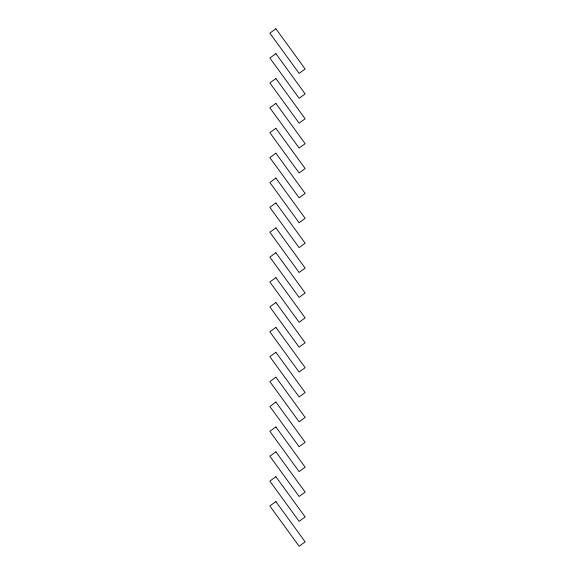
<?xml version="1.0" encoding="UTF-8"?>
<svg xmlns="http://www.w3.org/2000/svg" width="575" height="575" viewBox="0 0 575 575"><rect width="100%" height="100%" fill="white"/><g stroke="black" fill="none" stroke-linecap="round" stroke-linejoin="round"><path stroke-width="0.86" d="M275.892 28.75L269.855 33.142L299.108 73.406L305.145 69.014L275.892 28.75M275.892 53.633L269.855 58.025L299.108 98.289L305.145 93.905L275.892 53.633M275.892 78.523L269.855 82.915L299.108 123.179L305.145 118.788L275.892 78.523M275.892 103.407L269.855 107.798L299.108 148.062L305.145 143.678L275.892 103.407M275.892 128.297L269.855 132.681L299.108 172.953L305.145 168.561L275.892 128.297M275.892 153.18L269.855 157.572L299.108 197.836L305.145 193.452L275.892 153.18M275.892 178.07L269.855 182.455L299.108 222.726L305.145 218.335L275.892 178.07M275.892 202.953L269.855 207.345L299.108 247.609L305.145 243.225L275.892 202.953M275.892 227.844L269.855 232.228L299.108 272.5L305.145 268.108L275.892 227.844M275.892 252.727L269.855 257.118L299.108 297.383L305.145 292.998L275.892 252.727M275.892 277.617L269.855 282.002L299.108 322.273L305.145 317.882L275.892 277.617M275.892 302.5L269.855 306.892L299.108 347.156L305.145 342.772L275.892 302.5M275.892 327.391L269.855 331.775L299.108 372.047L305.145 367.655L275.892 327.391M275.892 352.274L269.855 356.665L299.108 396.93L305.145 392.545L275.892 352.274M275.892 377.164L269.855 381.548L299.108 421.82L305.145 417.428L275.892 377.164M275.892 402.047L269.855 406.439L299.108 446.703L305.145 442.319L275.892 402.047M275.892 426.938L269.855 431.322L299.108 471.593L305.145 467.202L275.892 426.938M275.892 451.821L269.855 456.212L299.108 496.477L305.145 492.085L275.892 451.821M275.892 476.711L269.855 481.095L299.108 521.367L305.145 516.975L275.892 476.711M275.892 501.594L269.855 505.986L299.108 546.25L305.145 541.858L275.892 501.594"/></g></svg>
